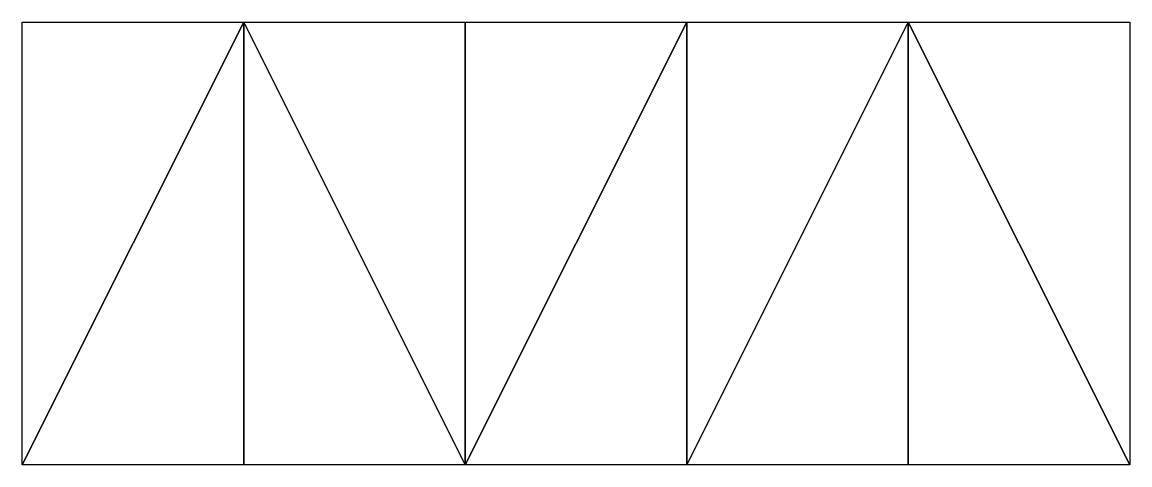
# Model space of a CAD drawing. Header units: inches. Extents: x 0 to 500, y 0 to 200.
import ezdxf

# ---------------------------------------------------------------- set-up
doc = ezdxf.new("R2010")
doc.units = ezdxf.units.IN
doc.header["$MEASUREMENT"] = 0
doc.layers.add('TRI-PYRAMID', color=1, linetype='Continuous')

msp = doc.modelspace()

# ---------------------------------------------------------------- linework, layer by layer
at = {"layer": 'TRI-PYRAMID', "color": 3, "true_color": 0x00ff00}
for points in [[(0, 0), (0, 200), (100, 200), (0, 0)], [(0, 0), (100, 200), (100, 0), (0, 0)], [(100, 0), (100, 0, 100), (100, 200, 100), (100, 0)], [(100, 0), (100, 200), (100, 200, 100), (100, 0)], [(100, 0, 100), (100, 200, 100), (200, 0, 100), (100, 0, 100)], [(100, 200, 100), (200, 200, 100), (200, 0, 100), (100, 200, 100)], [(200, 0, 100), (200, 0, 200), (200, 200, 200), (200, 0, 100)], [(200, 0, 100), (200, 200, 100), (200, 200, 200), (200, 0, 100)], [(200, 0, 200), (200, 200, 200), (300, 200, 200), (200, 0, 200)], [(200, 0, 200), (300, 200, 200), (300, 0, 200), (200, 0, 200)], [(300, 0, 100), (300, 0, 200), (300, 200, 100), (300, 0, 100)], [(300, 0, 100), (300, 200, 100), (400, 200, 100), (300, 0, 100)], [(300, 0, 100), (400, 200, 100), (400, 0, 100), (300, 0, 100)], [(300, 0, 200), (300, 200, 100), (300, 200, 200), (300, 0, 200)], [(400, 0), (400, 0, 100), (400, 200, 100), (400, 0)], [(400, 0), (400, 200), (400, 200, 100), (400, 0)], [(400, 0), (400, 200), (500, 0), (400, 0)], [(400, 200), (500, 200), (500, 0), (400, 200)]]:
    msp.add_3dface(points, dxfattribs=at)

doc.saveas('drawing.dxf')
